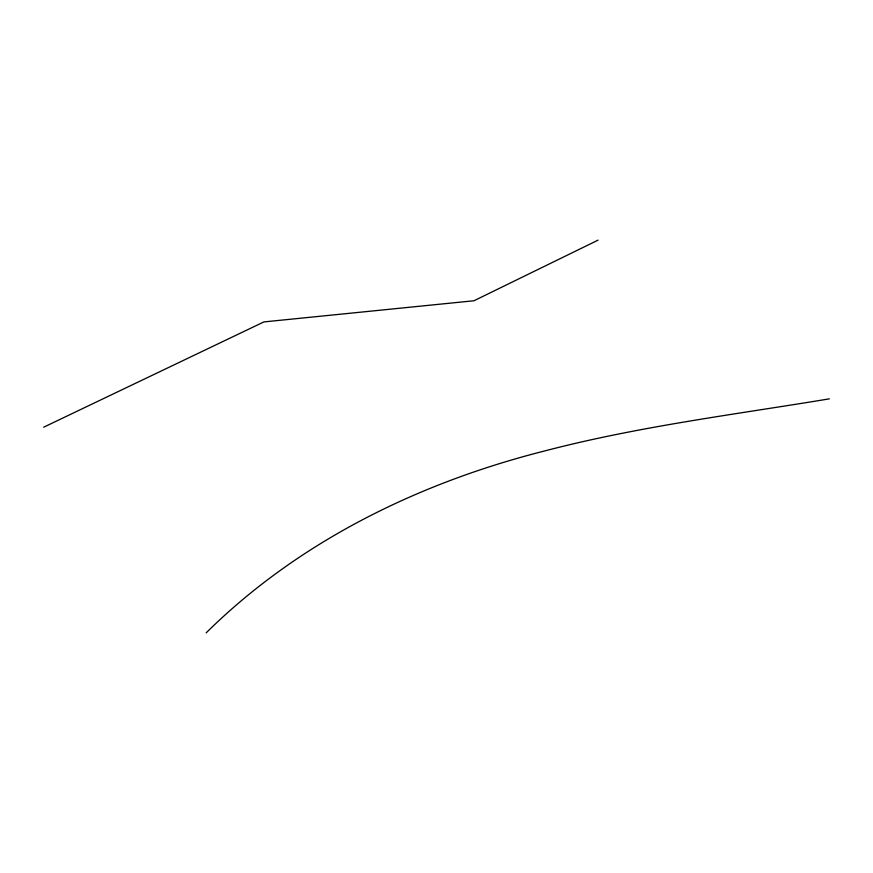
<?xml version="1.0" encoding="UTF-8"?>
<svg xmlns="http://www.w3.org/2000/svg" width="873" height="873" viewBox="0 0 873 873"><rect width="100%" height="100%" fill="white"/><g stroke="black" fill="none" stroke-linecap="round" stroke-linejoin="round"><path stroke-width="1.31" d="M206.148 632.87C298.752 541.325 419.018 482.758 544.348 451.035C637.934 426.504 734.073 414.642 829.35 398.852M598.081 240.13L473.963 300.759L263.897 321.919L43.65 427.213"/></g></svg>
